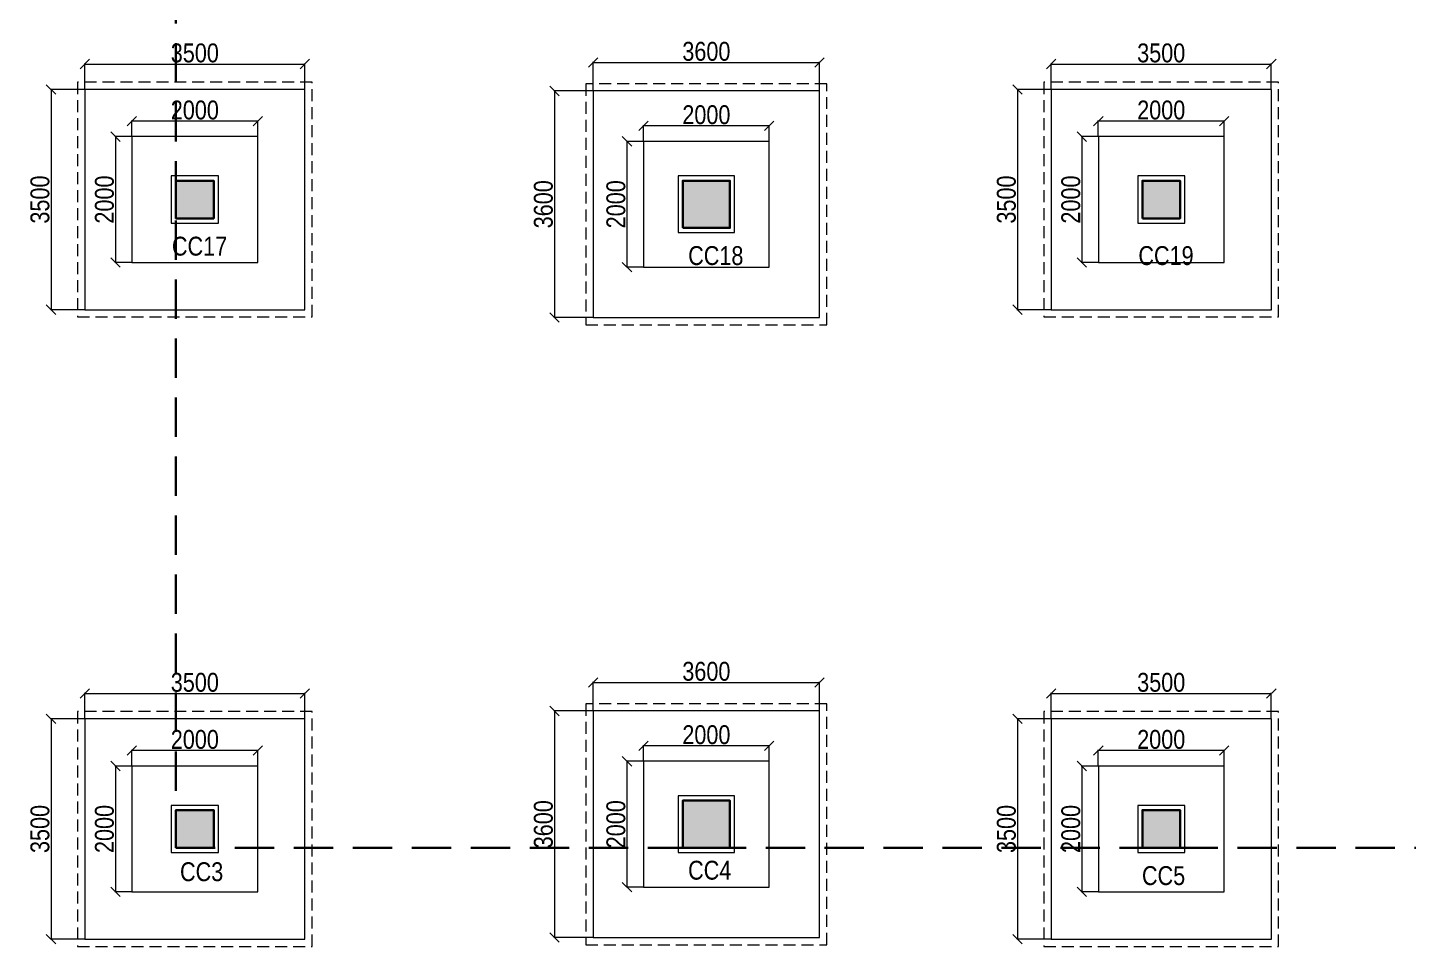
# Model space of a CAD drawing. Header units: millimetres. Extents: x 1112055 to 3390982, y -148532 to 766891.
# Drawn here: x 1993726 to 2015676, y 677947 to 692544 of the extents above; entities that cross this region are included whole.
import ezdxf

# ---------------------------------------------------------------- set-up
doc = ezdxf.new("R2010")
doc.units = ezdxf.units.MM
doc.header["$PDMODE"] = 35
doc.header["$PDSIZE"] = -25
doc.linetypes.add('DASHED2', pattern=[0.375, 0.25, -0.125])
doc.linetypes.add('Hidden', pattern=[9.525, 6.35, -3.175])
for name, color, linetype, lineweight in [('B COL. NO.', 3, 'Continuous', 20), ('B FINAL COLUMN', 1, 'Continuous', 30), ('B FOOTING', 49, 'Continuous', 20), ('B FOOTING DIM', 234, 'Continuous', 9), ('B P.C.C', 251, 'Continuous', 0)]:
    doc.layers.add(name, color=color, linetype=linetype, lineweight=lineweight)
doc.layers.add('B Pedestal', color=7, linetype='Continuous', lineweight=9, true_color=0x5c8948)
doc.layers.add('B-COL HT', color=7, linetype='Continuous', lineweight=0, true_color=0x4e4f45)
doc.styles.add('SWINC', font='swissc.ttf')
doc.dimstyles.new('BHOOMI', dxfattribs={"dimtxt": 230, "dimasz": 150, "dimexe": 10, "dimexo": 0, "dimgap": 25, "dimtad": 1, "dimdec": 0, "dimzin": 0, "dimdsep": 46, "dimtxsty": 'SWINC', "dimblk": 'OBLIQUE', "dimcen": 0.09, "dimclrd": 250, "dimclre": 250, "dimclrt": 256, "dimaunit": 1, "dimadec": 3, "dimazin": 0, "dimtfac": 1, "dimtdec": 0, "dimtofl": 0, "dimtmove": 1, "dimatfit": 3, "dimfxl": 100, "dimtolj": 1, "dimtzin": 0, "dimlwd": 9, "dimlwe": 5, "dimarcsym": 0})

# ---------------------------------------------------------------- blocks, each defined once
blk = doc.blocks.new('_Oblique')
at = {"color": 0, "linetype": 'ByBlock', "lineweight": -2}
blk.add_line((-0.5, -0.5), (0.5, 0.5), dxfattribs=at)
blk = doc.blocks.new('*D2927')
at = {"layer": 'B FOOTING DIM', "color": 250, "lineweight": 5, "ltscale": 0.5, "transparency": 16777216}
for p, q in [((1994634, 681562), (1994634, 681975)), ((1994634, 681965), (1998134, 681965)), ((1998134, 681562), (1998134, 681975))]:
    blk.add_line(p, q, dxfattribs=at)
at = {"layer": 'Defpoints', "color": 0, "transparency": 16777216}
for p in [(1998134, 681965), (1994634, 681562), (1998134, 681562)]:
    blk.add_point(p, dxfattribs=at)
at = {"layer": 'B FOOTING DIM', "color": 250, "lineweight": 5, "transparency": 16777216, "xscale": 150, "yscale": 150, "zscale": 150, "rotation": 180}
blk.add_blockref('_Oblique', (1994634, 681965), dxfattribs=at)
at = {"layer": 'B FOOTING DIM', "color": 250, "lineweight": 5, "transparency": 16777216, "xscale": 150, "yscale": 150, "zscale": 150}
blk.add_blockref('_Oblique', (1998134, 681965), dxfattribs=at)
at = {"layer": 'B FOOTING DIM', "transparency": 16777216, "insert": (1996384, 682140), "char_height": 300, "attachment_point": 5, "style": 'SWINC'}
blk.add_mtext('\\A1;3500', dxfattribs=at)
blk = doc.blocks.new('*D2928')
at = {"layer": 'B FOOTING DIM', "color": 250, "lineweight": 5, "ltscale": 0.5, "transparency": 16777216}
for p, q in [((1994634, 681562), (1994088, 681562)), ((1994098, 681562), (1994098, 678062)), ((1994634, 678062), (1994088, 678062))]:
    blk.add_line(p, q, dxfattribs=at)
at = {"layer": 'Defpoints', "color": 0, "transparency": 16777216}
for p in [(1994634, 681562), (1994098, 678062), (1994634, 678062)]:
    blk.add_point(p, dxfattribs=at)
at = {"layer": 'B FOOTING DIM', "color": 250, "lineweight": 5, "transparency": 16777216, "xscale": 150, "yscale": 150, "zscale": 150}
for p, rotation in [((1994098, 681562), 90), ((1994098, 678062), 270)]:
    blk.add_blockref('_Oblique', p, dxfattribs=dict(at, rotation=rotation))
at = {"layer": 'B FOOTING DIM', "transparency": 16777216, "insert": (1993923, 679812), "char_height": 300, "attachment_point": 5, "rotation": 90, "style": 'SWINC'}
blk.add_mtext('\\A1;3500', dxfattribs=at)
blk = doc.blocks.new('*D2929')
at = {"layer": 'B FOOTING DIM', "color": 250, "lineweight": 5, "ltscale": 0.5, "transparency": 16777216}
for p, q in [((1995384, 680812), (1995384, 681068)), ((1997384, 681058), (1995384, 681058)), ((1997384, 680812), (1997384, 681068))]:
    blk.add_line(p, q, dxfattribs=at)
at = {"layer": 'Defpoints', "color": 0, "transparency": 16777216}
for p in [(1995384, 681058), (1995384, 680812), (1997384, 680812)]:
    blk.add_point(p, dxfattribs=at)
at = {"layer": 'B FOOTING DIM', "color": 250, "lineweight": 5, "transparency": 16777216, "xscale": 150, "yscale": 150, "zscale": 150, "rotation": 180}
blk.add_blockref('_Oblique', (1995384, 681058), dxfattribs=at)
at = {"layer": 'B FOOTING DIM', "color": 250, "lineweight": 5, "transparency": 16777216, "xscale": 150, "yscale": 150, "zscale": 150}
blk.add_blockref('_Oblique', (1997384, 681058), dxfattribs=at)
at = {"layer": 'B FOOTING DIM', "transparency": 16777216, "insert": (1996384, 681233), "char_height": 300, "attachment_point": 5, "style": 'SWINC'}
blk.add_mtext('\\A1;2000', dxfattribs=at)
blk = doc.blocks.new('*D2930')
at = {"layer": 'B FOOTING DIM', "color": 250, "lineweight": 5, "ltscale": 0.5, "transparency": 16777216}
for p, q in [((1995384, 680812), (1995113, 680812)), ((1995123, 680812), (1995123, 678812)), ((1995384, 678812), (1995113, 678812))]:
    blk.add_line(p, q, dxfattribs=at)
at = {"layer": 'Defpoints', "color": 0, "transparency": 16777216}
for p in [(1995384, 680812), (1995123, 678812), (1995384, 678812)]:
    blk.add_point(p, dxfattribs=at)
at = {"layer": 'B FOOTING DIM', "color": 250, "lineweight": 5, "transparency": 16777216, "xscale": 150, "yscale": 150, "zscale": 150}
for p, rotation in [((1995123, 680812), 90), ((1995123, 678812), 270)]:
    blk.add_blockref('_Oblique', p, dxfattribs=dict(at, rotation=rotation))
at = {"layer": 'B FOOTING DIM', "transparency": 16777216, "insert": (1994948, 679812), "char_height": 300, "attachment_point": 5, "rotation": 90, "style": 'SWINC'}
blk.add_mtext('\\A1;2000', dxfattribs=at)
blk = doc.blocks.new('*D2931')
at = {"layer": 'B FOOTING DIM', "color": 250, "lineweight": 5, "ltscale": 0.5, "transparency": 16777216}
for p, q in [((2009997, 681562), (2009997, 681975)), ((2009997, 681965), (2013497, 681965)), ((2013497, 681562), (2013497, 681975))]:
    blk.add_line(p, q, dxfattribs=at)
at = {"layer": 'Defpoints', "color": 0, "transparency": 16777216}
for p in [(2013497, 681965), (2009997, 681562), (2013497, 681562)]:
    blk.add_point(p, dxfattribs=at)
at = {"layer": 'B FOOTING DIM', "color": 250, "lineweight": 5, "transparency": 16777216, "xscale": 150, "yscale": 150, "zscale": 150, "rotation": 180}
blk.add_blockref('_Oblique', (2009997, 681965), dxfattribs=at)
at = {"layer": 'B FOOTING DIM', "color": 250, "lineweight": 5, "transparency": 16777216, "xscale": 150, "yscale": 150, "zscale": 150}
blk.add_blockref('_Oblique', (2013497, 681965), dxfattribs=at)
at = {"layer": 'B FOOTING DIM', "transparency": 16777216, "insert": (2011747, 682140), "char_height": 300, "attachment_point": 5, "style": 'SWINC'}
blk.add_mtext('\\A1;3500', dxfattribs=at)
blk = doc.blocks.new('*D2932')
at = {"layer": 'B FOOTING DIM', "color": 250, "lineweight": 5, "ltscale": 0.5, "transparency": 16777216}
for p, q in [((2009997, 681562), (2009451, 681562)), ((2009461, 681562), (2009461, 678062)), ((2009997, 678062), (2009451, 678062))]:
    blk.add_line(p, q, dxfattribs=at)
at = {"layer": 'Defpoints', "color": 0, "transparency": 16777216}
for p in [(2009997, 681562), (2009461, 678062), (2009997, 678062)]:
    blk.add_point(p, dxfattribs=at)
at = {"layer": 'B FOOTING DIM', "color": 250, "lineweight": 5, "transparency": 16777216, "xscale": 150, "yscale": 150, "zscale": 150}
for p, rotation in [((2009461, 681562), 90), ((2009461, 678062), 270)]:
    blk.add_blockref('_Oblique', p, dxfattribs=dict(at, rotation=rotation))
at = {"layer": 'B FOOTING DIM', "transparency": 16777216, "insert": (2009286, 679812), "char_height": 300, "attachment_point": 5, "rotation": 90, "style": 'SWINC'}
blk.add_mtext('\\A1;3500', dxfattribs=at)
blk = doc.blocks.new('*D2933')
at = {"layer": 'B FOOTING DIM', "color": 250, "lineweight": 5, "ltscale": 0.5, "transparency": 16777216}
for p, q in [((2010747, 680812), (2010747, 681068)), ((2012747, 681058), (2010747, 681058)), ((2012747, 680812), (2012747, 681068))]:
    blk.add_line(p, q, dxfattribs=at)
at = {"layer": 'Defpoints', "color": 0, "transparency": 16777216}
for p in [(2010747, 681058), (2010747, 680812), (2012747, 680812)]:
    blk.add_point(p, dxfattribs=at)
at = {"layer": 'B FOOTING DIM', "color": 250, "lineweight": 5, "transparency": 16777216, "xscale": 150, "yscale": 150, "zscale": 150, "rotation": 180}
blk.add_blockref('_Oblique', (2010747, 681058), dxfattribs=at)
at = {"layer": 'B FOOTING DIM', "color": 250, "lineweight": 5, "transparency": 16777216, "xscale": 150, "yscale": 150, "zscale": 150}
blk.add_blockref('_Oblique', (2012747, 681058), dxfattribs=at)
at = {"layer": 'B FOOTING DIM', "transparency": 16777216, "insert": (2011747, 681233), "char_height": 300, "attachment_point": 5, "style": 'SWINC'}
blk.add_mtext('\\A1;2000', dxfattribs=at)
blk = doc.blocks.new('*D2934')
at = {"layer": 'B FOOTING DIM', "color": 250, "lineweight": 5, "ltscale": 0.5, "transparency": 16777216}
for p, q in [((2010747, 680812), (2010476, 680812)), ((2010486, 680812), (2010486, 678812)), ((2010747, 678812), (2010476, 678812))]:
    blk.add_line(p, q, dxfattribs=at)
at = {"layer": 'Defpoints', "color": 0, "transparency": 16777216}
for p in [(2010747, 680812), (2010486, 678812), (2010747, 678812)]:
    blk.add_point(p, dxfattribs=at)
at = {"layer": 'B FOOTING DIM', "color": 250, "lineweight": 5, "transparency": 16777216, "xscale": 150, "yscale": 150, "zscale": 150}
for p, rotation in [((2010486, 680812), 90), ((2010486, 678812), 270)]:
    blk.add_blockref('_Oblique', p, dxfattribs=dict(at, rotation=rotation))
at = {"layer": 'B FOOTING DIM', "transparency": 16777216, "insert": (2010311, 679812), "char_height": 300, "attachment_point": 5, "rotation": 90, "style": 'SWINC'}
blk.add_mtext('\\A1;2000', dxfattribs=at)
blk = doc.blocks.new('*D2935')
at = {"layer": 'B FOOTING DIM', "color": 250, "lineweight": 5, "ltscale": 0.5, "transparency": 16777216}
for p, q in [((2009997, 691562), (2009997, 691975)), ((2009997, 691965), (2013497, 691965)), ((2013497, 691562), (2013497, 691975))]:
    blk.add_line(p, q, dxfattribs=at)
at = {"layer": 'Defpoints', "color": 0, "transparency": 16777216}
for p in [(2013497, 691965), (2009997, 691562), (2013497, 691562)]:
    blk.add_point(p, dxfattribs=at)
at = {"layer": 'B FOOTING DIM', "color": 250, "lineweight": 5, "transparency": 16777216, "xscale": 150, "yscale": 150, "zscale": 150, "rotation": 180}
blk.add_blockref('_Oblique', (2009997, 691965), dxfattribs=at)
at = {"layer": 'B FOOTING DIM', "color": 250, "lineweight": 5, "transparency": 16777216, "xscale": 150, "yscale": 150, "zscale": 150}
blk.add_blockref('_Oblique', (2013497, 691965), dxfattribs=at)
at = {"layer": 'B FOOTING DIM', "transparency": 16777216, "insert": (2011747, 692140), "char_height": 300, "attachment_point": 5, "style": 'SWINC'}
blk.add_mtext('\\A1;3500', dxfattribs=at)
blk = doc.blocks.new('*D2936')
at = {"layer": 'B FOOTING DIM', "color": 250, "lineweight": 5, "ltscale": 0.5, "transparency": 16777216}
for p, q in [((2009997, 691562), (2009451, 691562)), ((2009461, 691562), (2009461, 688062)), ((2009997, 688062), (2009451, 688062))]:
    blk.add_line(p, q, dxfattribs=at)
at = {"layer": 'Defpoints', "color": 0, "transparency": 16777216}
for p in [(2009997, 691562), (2009461, 688062), (2009997, 688062)]:
    blk.add_point(p, dxfattribs=at)
at = {"layer": 'B FOOTING DIM', "color": 250, "lineweight": 5, "transparency": 16777216, "xscale": 150, "yscale": 150, "zscale": 150}
for p, rotation in [((2009461, 691562), 90), ((2009461, 688062), 270)]:
    blk.add_blockref('_Oblique', p, dxfattribs=dict(at, rotation=rotation))
at = {"layer": 'B FOOTING DIM', "transparency": 16777216, "insert": (2009286, 689812), "char_height": 300, "attachment_point": 5, "rotation": 90, "style": 'SWINC'}
blk.add_mtext('\\A1;3500', dxfattribs=at)
blk = doc.blocks.new('*D2937')
at = {"layer": 'B FOOTING DIM', "color": 250, "lineweight": 5, "ltscale": 0.5, "transparency": 16777216}
for p, q in [((2010747, 690812), (2010747, 691068)), ((2012747, 691058), (2010747, 691058)), ((2012747, 690812), (2012747, 691068))]:
    blk.add_line(p, q, dxfattribs=at)
at = {"layer": 'Defpoints', "color": 0, "transparency": 16777216}
for p in [(2010747, 691058), (2010747, 690812), (2012747, 690812)]:
    blk.add_point(p, dxfattribs=at)
at = {"layer": 'B FOOTING DIM', "color": 250, "lineweight": 5, "transparency": 16777216, "xscale": 150, "yscale": 150, "zscale": 150, "rotation": 180}
blk.add_blockref('_Oblique', (2010747, 691058), dxfattribs=at)
at = {"layer": 'B FOOTING DIM', "color": 250, "lineweight": 5, "transparency": 16777216, "xscale": 150, "yscale": 150, "zscale": 150}
blk.add_blockref('_Oblique', (2012747, 691058), dxfattribs=at)
at = {"layer": 'B FOOTING DIM', "transparency": 16777216, "insert": (2011747, 691233), "char_height": 300, "attachment_point": 5, "style": 'SWINC'}
blk.add_mtext('\\A1;2000', dxfattribs=at)
blk = doc.blocks.new('*D2938')
at = {"layer": 'B FOOTING DIM', "color": 250, "lineweight": 5, "ltscale": 0.5, "transparency": 16777216}
for p, q in [((2010747, 690812), (2010476, 690812)), ((2010486, 690812), (2010486, 688812)), ((2010747, 688812), (2010476, 688812))]:
    blk.add_line(p, q, dxfattribs=at)
at = {"layer": 'Defpoints', "color": 0, "transparency": 16777216}
for p in [(2010747, 690812), (2010486, 688812), (2010747, 688812)]:
    blk.add_point(p, dxfattribs=at)
at = {"layer": 'B FOOTING DIM', "color": 250, "lineweight": 5, "transparency": 16777216, "xscale": 150, "yscale": 150, "zscale": 150}
for p, rotation in [((2010486, 690812), 90), ((2010486, 688812), 270)]:
    blk.add_blockref('_Oblique', p, dxfattribs=dict(at, rotation=rotation))
at = {"layer": 'B FOOTING DIM', "transparency": 16777216, "insert": (2010311, 689812), "char_height": 300, "attachment_point": 5, "rotation": 90, "style": 'SWINC'}
blk.add_mtext('\\A1;2000', dxfattribs=at)
blk = doc.blocks.new('*D2939')
at = {"layer": 'B FOOTING DIM', "color": 250, "lineweight": 5, "ltscale": 0.5, "transparency": 16777216}
for p, q in [((1994634, 691562), (1994634, 691975)), ((1994634, 691965), (1998134, 691965)), ((1998134, 691562), (1998134, 691975))]:
    blk.add_line(p, q, dxfattribs=at)
at = {"layer": 'Defpoints', "color": 0, "transparency": 16777216}
for p in [(1998134, 691965), (1994634, 691562), (1998134, 691562)]:
    blk.add_point(p, dxfattribs=at)
at = {"layer": 'B FOOTING DIM', "color": 250, "lineweight": 5, "transparency": 16777216, "xscale": 150, "yscale": 150, "zscale": 150, "rotation": 180}
blk.add_blockref('_Oblique', (1994634, 691965), dxfattribs=at)
at = {"layer": 'B FOOTING DIM', "color": 250, "lineweight": 5, "transparency": 16777216, "xscale": 150, "yscale": 150, "zscale": 150}
blk.add_blockref('_Oblique', (1998134, 691965), dxfattribs=at)
at = {"layer": 'B FOOTING DIM', "transparency": 16777216, "insert": (1996384, 692140), "char_height": 300, "attachment_point": 5, "style": 'SWINC'}
blk.add_mtext('\\A1;3500', dxfattribs=at)
blk = doc.blocks.new('*D2940')
at = {"layer": 'B FOOTING DIM', "color": 250, "lineweight": 5, "ltscale": 0.5, "transparency": 16777216}
for p, q in [((1994634, 691562), (1994088, 691562)), ((1994098, 691562), (1994098, 688062)), ((1994634, 688062), (1994088, 688062))]:
    blk.add_line(p, q, dxfattribs=at)
at = {"layer": 'Defpoints', "color": 0, "transparency": 16777216}
for p in [(1994634, 691562), (1994098, 688062), (1994634, 688062)]:
    blk.add_point(p, dxfattribs=at)
at = {"layer": 'B FOOTING DIM', "color": 250, "lineweight": 5, "transparency": 16777216, "xscale": 150, "yscale": 150, "zscale": 150}
for p, rotation in [((1994098, 691562), 90), ((1994098, 688062), 270)]:
    blk.add_blockref('_Oblique', p, dxfattribs=dict(at, rotation=rotation))
at = {"layer": 'B FOOTING DIM', "transparency": 16777216, "insert": (1993923, 689812), "char_height": 300, "attachment_point": 5, "rotation": 90, "style": 'SWINC'}
blk.add_mtext('\\A1;3500', dxfattribs=at)
blk = doc.blocks.new('*D2941')
at = {"layer": 'B FOOTING DIM', "color": 250, "lineweight": 5, "ltscale": 0.5, "transparency": 16777216}
for p, q in [((1995384, 690812), (1995384, 691068)), ((1997384, 691058), (1995384, 691058)), ((1997384, 690812), (1997384, 691068))]:
    blk.add_line(p, q, dxfattribs=at)
at = {"layer": 'Defpoints', "color": 0, "transparency": 16777216}
for p in [(1995384, 691058), (1995384, 690812), (1997384, 690812)]:
    blk.add_point(p, dxfattribs=at)
at = {"layer": 'B FOOTING DIM', "color": 250, "lineweight": 5, "transparency": 16777216, "xscale": 150, "yscale": 150, "zscale": 150, "rotation": 180}
blk.add_blockref('_Oblique', (1995384, 691058), dxfattribs=at)
at = {"layer": 'B FOOTING DIM', "color": 250, "lineweight": 5, "transparency": 16777216, "xscale": 150, "yscale": 150, "zscale": 150}
blk.add_blockref('_Oblique', (1997384, 691058), dxfattribs=at)
at = {"layer": 'B FOOTING DIM', "transparency": 16777216, "insert": (1996384, 691233), "char_height": 300, "attachment_point": 5, "style": 'SWINC'}
blk.add_mtext('\\A1;2000', dxfattribs=at)
blk = doc.blocks.new('*D2942')
at = {"layer": 'B FOOTING DIM', "color": 250, "lineweight": 5, "ltscale": 0.5, "transparency": 16777216}
for p, q in [((1995384, 690812), (1995113, 690812)), ((1995123, 690812), (1995123, 688812)), ((1995384, 688812), (1995113, 688812))]:
    blk.add_line(p, q, dxfattribs=at)
at = {"layer": 'Defpoints', "color": 0, "transparency": 16777216}
for p in [(1995384, 690812), (1995123, 688812), (1995384, 688812)]:
    blk.add_point(p, dxfattribs=at)
at = {"layer": 'B FOOTING DIM', "color": 250, "lineweight": 5, "transparency": 16777216, "xscale": 150, "yscale": 150, "zscale": 150}
for p, rotation in [((1995123, 690812), 90), ((1995123, 688812), 270)]:
    blk.add_blockref('_Oblique', p, dxfattribs=dict(at, rotation=rotation))
at = {"layer": 'B FOOTING DIM', "transparency": 16777216, "insert": (1994948, 689812), "char_height": 300, "attachment_point": 5, "rotation": 90, "style": 'SWINC'}
blk.add_mtext('\\A1;2000', dxfattribs=at)
blk = doc.blocks.new('*D2943')
at = {"layer": 'B FOOTING DIM', "color": 250, "lineweight": 5, "ltscale": 0.5, "transparency": 16777216}
for p, q in [((2003516, 680887), (2003516, 681143)), ((2005516, 681133), (2003516, 681133)), ((2005516, 680887), (2005516, 681143))]:
    blk.add_line(p, q, dxfattribs=at)
at = {"layer": 'Defpoints', "color": 0, "transparency": 16777216}
for p in [(2003516, 681133), (2003516, 680887), (2005516, 680887)]:
    blk.add_point(p, dxfattribs=at)
at = {"layer": 'B FOOTING DIM', "color": 250, "lineweight": 5, "transparency": 16777216, "xscale": 150, "yscale": 150, "zscale": 150, "rotation": 180}
blk.add_blockref('_Oblique', (2003516, 681133), dxfattribs=at)
at = {"layer": 'B FOOTING DIM', "color": 250, "lineweight": 5, "transparency": 16777216, "xscale": 150, "yscale": 150, "zscale": 150}
blk.add_blockref('_Oblique', (2005516, 681133), dxfattribs=at)
at = {"layer": 'B FOOTING DIM', "transparency": 16777216, "insert": (2004516, 681308), "char_height": 300, "attachment_point": 5, "style": 'SWINC'}
blk.add_mtext('\\A1;2000', dxfattribs=at)
blk = doc.blocks.new('*D2944')
at = {"layer": 'B FOOTING DIM', "color": 250, "lineweight": 5, "ltscale": 0.5, "transparency": 16777216}
for p, q in [((2003516, 680887), (2003244, 680887)), ((2003254, 680887), (2003254, 678887)), ((2003516, 678887), (2003244, 678887))]:
    blk.add_line(p, q, dxfattribs=at)
at = {"layer": 'Defpoints', "color": 0, "transparency": 16777216}
for p in [(2003516, 680887), (2003254, 678887), (2003516, 678887)]:
    blk.add_point(p, dxfattribs=at)
at = {"layer": 'B FOOTING DIM', "color": 250, "lineweight": 5, "transparency": 16777216, "xscale": 150, "yscale": 150, "zscale": 150}
for p, rotation in [((2003254, 680887), 90), ((2003254, 678887), 270)]:
    blk.add_blockref('_Oblique', p, dxfattribs=dict(at, rotation=rotation))
at = {"layer": 'B FOOTING DIM', "transparency": 16777216, "insert": (2003079, 679887), "char_height": 300, "attachment_point": 5, "rotation": 90, "style": 'SWINC'}
blk.add_mtext('\\A1;2000', dxfattribs=at)
blk = doc.blocks.new('*D2945')
at = {"layer": 'B FOOTING DIM', "color": 250, "lineweight": 5, "ltscale": 0.5, "transparency": 16777216}
for p, q in [((2002716, 681687), (2002716, 682150)), ((2002716, 682140), (2006316, 682140)), ((2006316, 681687), (2006316, 682150))]:
    blk.add_line(p, q, dxfattribs=at)
at = {"layer": 'Defpoints', "color": 0, "transparency": 16777216}
for p in [(2006316, 682140), (2002716, 681687), (2006316, 681687)]:
    blk.add_point(p, dxfattribs=at)
at = {"layer": 'B FOOTING DIM', "color": 250, "lineweight": 5, "transparency": 16777216, "xscale": 150, "yscale": 150, "zscale": 150, "rotation": 180}
blk.add_blockref('_Oblique', (2002716, 682140), dxfattribs=at)
at = {"layer": 'B FOOTING DIM', "color": 250, "lineweight": 5, "transparency": 16777216, "xscale": 150, "yscale": 150, "zscale": 150}
blk.add_blockref('_Oblique', (2006316, 682140), dxfattribs=at)
at = {"layer": 'B FOOTING DIM', "transparency": 16777216, "insert": (2004516, 682315), "char_height": 300, "attachment_point": 5, "style": 'SWINC'}
blk.add_mtext('\\A1;3600', dxfattribs=at)
blk = doc.blocks.new('*D2946')
at = {"layer": 'B FOOTING DIM', "color": 250, "lineweight": 5, "ltscale": 0.5, "transparency": 16777216}
for p, q in [((2002716, 681687), (2002091, 681687)), ((2002101, 681687), (2002101, 678087)), ((2002716, 678087), (2002091, 678087))]:
    blk.add_line(p, q, dxfattribs=at)
at = {"layer": 'Defpoints', "color": 0, "transparency": 16777216}
for p in [(2002716, 681687), (2002101, 678087), (2002716, 678087)]:
    blk.add_point(p, dxfattribs=at)
at = {"layer": 'B FOOTING DIM', "color": 250, "lineweight": 5, "transparency": 16777216, "xscale": 150, "yscale": 150, "zscale": 150}
for p, rotation in [((2002101, 681687), 90), ((2002101, 678087), 270)]:
    blk.add_blockref('_Oblique', p, dxfattribs=dict(at, rotation=rotation))
at = {"layer": 'B FOOTING DIM', "transparency": 16777216, "insert": (2001926, 679887), "char_height": 300, "attachment_point": 5, "rotation": 90, "style": 'SWINC'}
blk.add_mtext('\\A1;3600', dxfattribs=at)
blk = doc.blocks.new('*D2947')
at = {"layer": 'B FOOTING DIM', "color": 250, "lineweight": 5, "ltscale": 0.5, "transparency": 16777216}
for p, q in [((2003516, 690737), (2003516, 690993)), ((2005516, 690737), (2005516, 690993)), ((2005516, 690983), (2003516, 690983))]:
    blk.add_line(p, q, dxfattribs=at)
at = {"layer": 'Defpoints', "color": 0, "transparency": 16777216}
for p in [(2003516, 690983), (2003516, 690737), (2005516, 690737)]:
    blk.add_point(p, dxfattribs=at)
at = {"layer": 'B FOOTING DIM', "color": 250, "lineweight": 5, "transparency": 16777216, "xscale": 150, "yscale": 150, "zscale": 150, "rotation": 180}
blk.add_blockref('_Oblique', (2003516, 690983), dxfattribs=at)
at = {"layer": 'B FOOTING DIM', "color": 250, "lineweight": 5, "transparency": 16777216, "xscale": 150, "yscale": 150, "zscale": 150}
blk.add_blockref('_Oblique', (2005516, 690983), dxfattribs=at)
at = {"layer": 'B FOOTING DIM', "transparency": 16777216, "insert": (2004516, 691158), "char_height": 300, "attachment_point": 5, "style": 'SWINC'}
blk.add_mtext('\\A1;2000', dxfattribs=at)
blk = doc.blocks.new('*D2948')
at = {"layer": 'B FOOTING DIM', "color": 250, "lineweight": 5, "ltscale": 0.5, "transparency": 16777216}
for p, q in [((2003516, 690737), (2003244, 690737)), ((2003254, 690737), (2003254, 688737)), ((2003516, 688737), (2003244, 688737))]:
    blk.add_line(p, q, dxfattribs=at)
at = {"layer": 'Defpoints', "color": 0, "transparency": 16777216}
for p in [(2003516, 690737), (2003254, 688737), (2003516, 688737)]:
    blk.add_point(p, dxfattribs=at)
at = {"layer": 'B FOOTING DIM', "color": 250, "lineweight": 5, "transparency": 16777216, "xscale": 150, "yscale": 150, "zscale": 150}
for p, rotation in [((2003254, 690737), 90), ((2003254, 688737), 270)]:
    blk.add_blockref('_Oblique', p, dxfattribs=dict(at, rotation=rotation))
at = {"layer": 'B FOOTING DIM', "transparency": 16777216, "insert": (2003079, 689737), "char_height": 300, "attachment_point": 5, "rotation": 90, "style": 'SWINC'}
blk.add_mtext('\\A1;2000', dxfattribs=at)
blk = doc.blocks.new('*D2949')
at = {"layer": 'B FOOTING DIM', "color": 250, "lineweight": 5, "ltscale": 0.5, "transparency": 16777216}
for p, q in [((2002716, 691537), (2002716, 692000)), ((2002716, 691990), (2006316, 691990)), ((2006316, 691537), (2006316, 692000))]:
    blk.add_line(p, q, dxfattribs=at)
at = {"layer": 'Defpoints', "color": 0, "transparency": 16777216}
for p in [(2006316, 691990), (2002716, 691537), (2006316, 691537)]:
    blk.add_point(p, dxfattribs=at)
at = {"layer": 'B FOOTING DIM', "color": 250, "lineweight": 5, "transparency": 16777216, "xscale": 150, "yscale": 150, "zscale": 150, "rotation": 180}
blk.add_blockref('_Oblique', (2002716, 691990), dxfattribs=at)
at = {"layer": 'B FOOTING DIM', "color": 250, "lineweight": 5, "transparency": 16777216, "xscale": 150, "yscale": 150, "zscale": 150}
blk.add_blockref('_Oblique', (2006316, 691990), dxfattribs=at)
at = {"layer": 'B FOOTING DIM', "transparency": 16777216, "insert": (2004516, 692165), "char_height": 300, "attachment_point": 5, "style": 'SWINC'}
blk.add_mtext('\\A1;3600', dxfattribs=at)
blk = doc.blocks.new('*D2950')
at = {"layer": 'B FOOTING DIM', "color": 250, "lineweight": 5, "ltscale": 0.5, "transparency": 16777216}
for p, q in [((2002716, 691537), (2002091, 691537)), ((2002101, 691537), (2002101, 687937)), ((2002716, 687937), (2002091, 687937))]:
    blk.add_line(p, q, dxfattribs=at)
at = {"layer": 'Defpoints', "color": 0, "transparency": 16777216}
for p in [(2002716, 691537), (2002101, 687937), (2002716, 687937)]:
    blk.add_point(p, dxfattribs=at)
at = {"layer": 'B FOOTING DIM', "color": 250, "lineweight": 5, "transparency": 16777216, "xscale": 150, "yscale": 150, "zscale": 150}
for p, rotation in [((2002101, 691537), 90), ((2002101, 687937), 270)]:
    blk.add_blockref('_Oblique', p, dxfattribs=dict(at, rotation=rotation))
at = {"layer": 'B FOOTING DIM', "transparency": 16777216, "insert": (2001926, 689737), "char_height": 300, "attachment_point": 5, "rotation": 90, "style": 'SWINC'}
blk.add_mtext('\\A1;3600', dxfattribs=at)

msp = doc.modelspace()

# ---------------------------------------------------------------- hatches: boundary and pattern name
at = {"layer": 'B-COL HT', "lineweight": 0}
h = msp.add_hatch(color=250, dxfattribs=at)
h.dxf.hatch_style = 1
h.paths.add_polyline_path([(1996084.1, 690111.9), (1996684.1, 690111.9), (1996684.1, 689511.9), (1996084.1, 689511.9)])
h = msp.add_hatch(color=250, dxfattribs=at)
h.dxf.hatch_style = 1
h.paths.add_polyline_path([(2004140.8, 689361.9), (2004890.8, 689361.9), (2004890.8, 690111.9), (2004140.8, 690111.9)])
h = msp.add_hatch(color=250, dxfattribs=at)
h.dxf.hatch_style = 1
h.paths.add_polyline_path([(2011447.5, 689511.9), (2012047.5, 689511.9), (2012047.5, 690111.9), (2011447.5, 690111.9)])
h = msp.add_hatch(color=250, dxfattribs=at)
h.dxf.hatch_style = 1
h.paths.add_polyline_path([(2004140.8, 679511.9), (2004890.8, 679511.9), (2004890.8, 680261.9), (2004140.8, 680261.9)])
h = msp.add_hatch(color=250, dxfattribs=at)
h.dxf.hatch_style = 1
h.paths.add_polyline_path([(1996084.1, 679511.9), (1996684.1, 679511.9), (1996684.1, 680111.9), (1996084.1, 680111.9)])
h = msp.add_hatch(color=250, dxfattribs=at)
h.dxf.hatch_style = 1
h.paths.add_polyline_path([(2011447.5, 679511.9), (2012047.5, 679511.9), (2012047.5, 680111.9), (2011447.5, 680111.9)])

# ---------------------------------------------------------------- linework, layer by layer
at = {"color": 16, "linetype": 'DASHED2', "lineweight": 30, "ltscale": 2500}
msp.add_lwpolyline([(1996084.1, 679511.9), (2048434.1, 679511.9), (2048434.1, 721356.9), (1996084.1, 721356.9)], close=True, dxfattribs=at)
at = {"layer": 'B FINAL COLUMN'}
for points in [[(1996084.1, 690111.9), (1996684.1, 690111.9), (1996684.1, 689511.9), (1996084.1, 689511.9)], [(2004140.8, 689361.9), (2004890.8, 689361.9), (2004890.8, 690111.9), (2004140.8, 690111.9)], [(2011447.5, 689511.9), (2012047.5, 689511.9), (2012047.5, 690111.9), (2011447.5, 690111.9)], [(2004140.8, 679511.9), (2004890.8, 679511.9), (2004890.8, 680261.9), (2004140.8, 680261.9)], [(1996084.1, 679511.9), (1996684.1, 679511.9), (1996684.1, 680111.9), (1996084.1, 680111.9)], [(2011447.5, 679511.9), (2012047.5, 679511.9), (2012047.5, 680111.9), (2011447.5, 680111.9)]]:
    msp.add_lwpolyline(points, close=True, dxfattribs=at)
at = {"layer": 'B FOOTING'}
for points in [[(2002715.8, 687936.9), (2006315.8, 687936.9), (2006315.8, 691536.9), (2002715.8, 691536.9)], [(1995384.1, 688811.9), (1997384.1, 688811.9), (1997384.1, 690811.9), (1995384.1, 690811.9)], [(2010747.5, 688811.9), (2012747.5, 688811.9), (2012747.5, 690811.9), (2010747.5, 690811.9)], [(2003515.8, 688736.9), (2005515.8, 688736.9), (2005515.8, 690736.9), (2003515.8, 690736.9)], [(2002715.8, 678086.9), (2006315.8, 678086.9), (2006315.8, 681686.9), (2002715.8, 681686.9)], [(2009997.5, 678061.9), (2013497.5, 678061.9), (2013497.5, 681561.9), (2009997.5, 681561.9)], [(1995384.1, 678811.9), (1997384.1, 678811.9), (1997384.1, 680811.9), (1995384.1, 680811.9)], [(2003515.8, 678886.9), (2005515.8, 678886.9), (2005515.8, 680886.9), (2003515.8, 680886.9)], [(2010747.5, 678811.9), (2012747.5, 678811.9), (2012747.5, 680811.9), (2010747.5, 680811.9)]]:
    msp.add_lwpolyline(points, close=True, dxfattribs=at)
at = {"layer": 'B FOOTING DIM', "color": 250, "ltscale": 0.5}
for points in [[(1994634.1, 688061.9), (1998134.1, 688061.9), (1998134.1, 691561.9), (1994634.1, 691561.9)], [(2009997.5, 688061.9), (2013497.5, 688061.9), (2013497.5, 691561.9), (2009997.5, 691561.9)], [(1994634.1, 678061.9), (1998134.1, 678061.9), (1998134.1, 681561.9), (1994634.1, 681561.9)]]:
    msp.add_lwpolyline(points, close=True, dxfattribs=at)
at = {"layer": 'B P.C.C', "color": 250, "linetype": 'Hidden', "lineweight": 0, "ltscale": 30}
for points in [[(1994519.1, 687946.9), (1998249.1, 687946.9), (1998249.1, 691676.9), (1994519.1, 691676.9)], [(2002600.8, 687821.9), (2006430.8, 687821.9), (2006430.8, 691651.9), (2002600.8, 691651.9)], [(2009882.5, 687946.9), (2013612.5, 687946.9), (2013612.5, 691676.9), (2009882.5, 691676.9)], [(2002600.8, 677971.9), (2006430.8, 677971.9), (2006430.8, 681801.9), (2002600.8, 681801.9)], [(1994519.1, 677946.9), (1998249.1, 677946.9), (1998249.1, 681676.9), (1994519.1, 681676.9)], [(2009882.5, 677946.9), (2013612.5, 677946.9), (2013612.5, 681676.9), (2009882.5, 681676.9)]]:
    msp.add_lwpolyline(points, close=True, dxfattribs=at)
at = {"layer": 'B Pedestal', "color": 87, "lineweight": 9}
for points in [[(1996009.1, 689436.9), (1996759.1, 689436.9), (1996759.1, 690186.9), (1996009.1, 690186.9)], [(2004065.8, 689286.9), (2004965.8, 689286.9), (2004965.8, 690186.9), (2004065.8, 690186.9)], [(2011372.5, 689436.9), (2012122.5, 689436.9), (2012122.5, 690186.9), (2011372.5, 690186.9)], [(2004065.8, 679436.9), (2004965.8, 679436.9), (2004965.8, 680336.9), (2004065.8, 680336.9)], [(1996009.1, 679436.9), (1996759.1, 679436.9), (1996759.1, 680186.9), (1996009.1, 680186.9)], [(2011372.5, 679436.9), (2012122.5, 679436.9), (2012122.5, 680186.9), (2011372.5, 680186.9)]]:
    msp.add_lwpolyline(points, close=True, dxfattribs=at)

# ---------------------------------------------------------------- texts
at = {"layer": 'B COL. NO.', "style": 'SWINC'}
for s, p in [('CC17', (1996020.3, 688921.7)), ('CC18', (2004227, 688771.7)), ('CC19', (2011383.6, 688771.7)), ('CC3', (1996148.8, 678983)), ('CC4', (2004225.6, 679006.9)), ('CC5', (2011440.8, 678920.8))]:
    msp.add_text(s, height=300, dxfattribs=at).set_placement(p)

# ---------------------------------------------------------------- dimensions: what is measured, and where the dimension line sits
at = {"layer": 'B FOOTING DIM', "color": 250, "ltscale": 0.5}
for base, p1, p2, picture, middle in [((1998134.1, 691964.5), (1994634.1, 691561.9), (1998134.1, 691561.9), '*D2939', (1996384.1, 692139.5)), ((2006315.8, 691989.8), (2002715.8, 691536.9), (2006315.8, 691536.9), '*D2949', (2004515.8, 692164.8)), ((2013497.5, 691964.5), (2009997.5, 691561.9), (2013497.5, 691561.9), '*D2935', (2011747.5, 692139.5)), ((1995384.1, 691058), (1997384.1, 690811.9), (1995384.1, 690811.9), '*D2941', (1996384.1, 691233)), ((2003515.8, 690983), (2005515.8, 690736.9), (2003515.8, 690736.9), '*D2947', (2004515.8, 691158)), ((2010747.5, 691058), (2012747.5, 690811.9), (2010747.5, 690811.9), '*D2937', (2011747.5, 691233)), ((2006315.8, 682139.8), (2002715.8, 681686.9), (2006315.8, 681686.9), '*D2945', (2004515.8, 682314.8)), ((1998134.1, 681964.5), (1994634.1, 681561.9), (1998134.1, 681561.9), '*D2927', (1996384.1, 682139.5)), ((2013497.5, 681964.5), (2009997.5, 681561.9), (2013497.5, 681561.9), '*D2931', (2011747.5, 682139.5)), ((1995384.1, 681058), (1997384.1, 680811.9), (1995384.1, 680811.9), '*D2929', (1996384.1, 681233)), ((2003515.8, 681133), (2005515.8, 680886.9), (2003515.8, 680886.9), '*D2943', (2004515.8, 681308)), ((2010747.5, 681058), (2012747.5, 680811.9), (2010747.5, 680811.9), '*D2933', (2011747.5, 681233))]:
    dim = msp.add_linear_dim(base=base, p1=p1, p2=p2, dimstyle='BHOOMI', override={"dimtxt": 300, "dimlwd": 5}, dxfattribs=at)
    dim.commit()
    dim.dimension.update_dxf_attribs({"geometry": picture, "text_midpoint": middle})
for base, p1, p2, picture, middle in [((1994097.7, 688061.9), (1994634.1, 691561.9), (1994634.1, 688061.9), '*D2940', (1993922.7, 689811.9)), ((2002100.9, 687936.9), (2002715.8, 691536.9), (2002715.8, 687936.9), '*D2950', (2001925.9, 689736.9)), ((2009461.1, 688061.9), (2009997.5, 691561.9), (2009997.5, 688061.9), '*D2936', (2009286.1, 689811.9)), ((1995122.6, 688811.9), (1995384.1, 690811.9), (1995384.1, 688811.9), '*D2942', (1994947.6, 689811.9)), ((2003254.2, 688736.9), (2003515.8, 690736.9), (2003515.8, 688736.9), '*D2948', (2003079.2, 689736.9)), ((2010485.9, 688811.9), (2010747.5, 690811.9), (2010747.5, 688811.9), '*D2938', (2010310.9, 689811.9)), ((1994097.7, 678061.9), (1994634.1, 681561.9), (1994634.1, 678061.9), '*D2928', (1993922.7, 679811.9)), ((2002100.9, 678086.9), (2002715.8, 681686.9), (2002715.8, 678086.9), '*D2946', (2001925.9, 679886.9)), ((2009461.1, 678061.9), (2009997.5, 681561.9), (2009997.5, 678061.9), '*D2932', (2009286.1, 679811.9)), ((2003254.2, 678886.9), (2003515.8, 680886.9), (2003515.8, 678886.9), '*D2944', (2003079.2, 679886.9)), ((1995122.6, 678811.9), (1995384.1, 680811.9), (1995384.1, 678811.9), '*D2930', (1994947.6, 679811.9)), ((2010485.9, 678811.9), (2010747.5, 680811.9), (2010747.5, 678811.9), '*D2934', (2010310.9, 679811.9))]:
    dim = msp.add_linear_dim(base=base, p1=p1, p2=p2, angle=90, dimstyle='BHOOMI', override={"dimtxt": 300, "dimlwd": 5}, dxfattribs=at)
    dim.commit()
    dim.dimension.update_dxf_attribs({"geometry": picture, "text_midpoint": middle})

doc.saveas('drawing.dxf')
